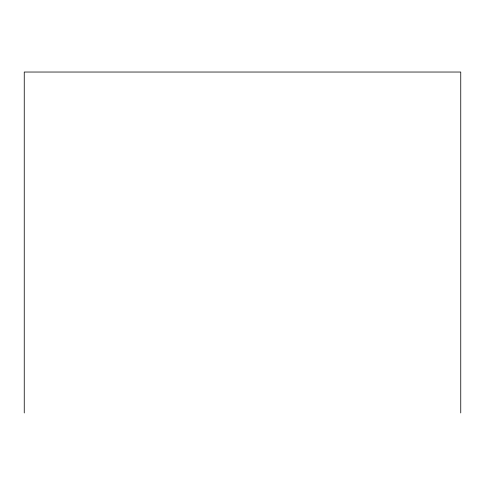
<?xml version="1.0" encoding="UTF-8"?>
<svg xmlns="http://www.w3.org/2000/svg" width="485" height="485" viewBox="0 0 485 485"><rect width="100%" height="100%" fill="white"/><g stroke="black" fill="none" stroke-linecap="round" stroke-linejoin="round"><path stroke-width="0.73" d="M460.75 412.965L460.75 72.035L24.25 72.035L24.25 412.965"/></g></svg>
